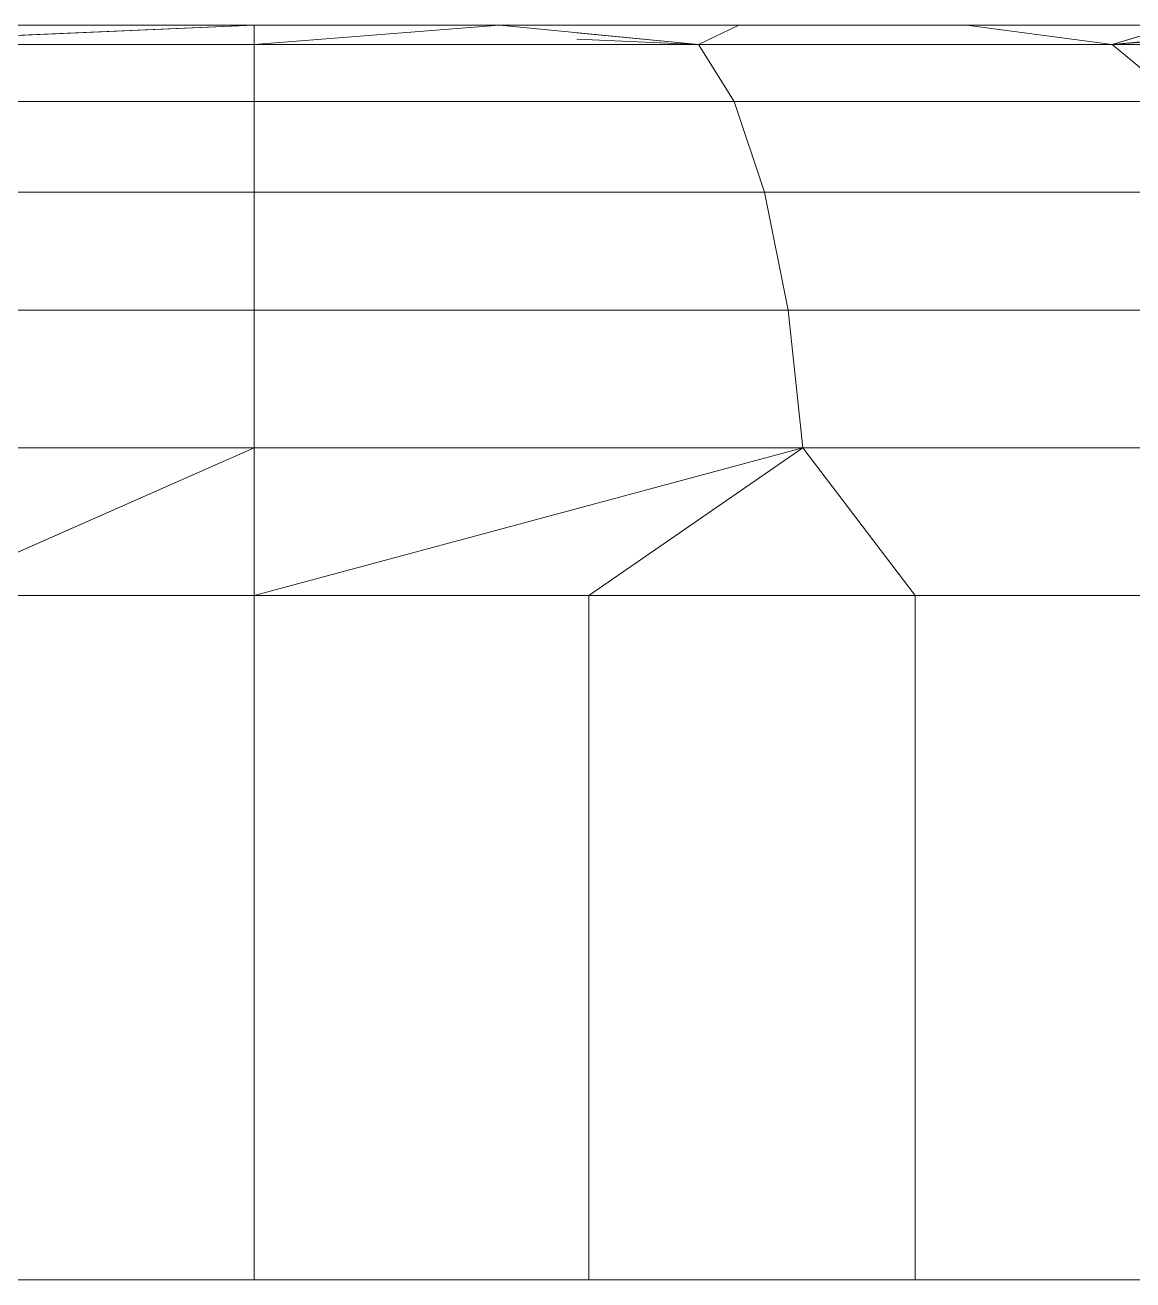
# Model space of a CAD drawing. Header units: centimetres. Extents: x -13467 to 3766, y -437 to 1921.
# Drawn here: x -8293.496 to -8291.554, y 94.029 to 96.229 of the extents above; entities that cross this region are included whole.
import ezdxf

# ---------------------------------------------------------------- set-up
doc = ezdxf.new("R2010")
doc.units = ezdxf.units.CM
doc.layers.add('M-EQPM', color=7, linetype='Continuous', lineweight=9)

# ---------------------------------------------------------------- blocks, each defined once
blk = doc.blocks.new('EQ-02-004 - EQ-02-004_dwg_Agrupar_791-V64-Sección 1-1')
at = {"layer": 'M-EQPM', "color": 136, "true_color": 0x007f7f}
for p, q in [((-8292.5286, 96.2294), (-8292.2446, 96.2294)), ((-8292.2446, 96.2294), (-8292.5286, 96.2294)), ((-8292.4905, 96.2294), (-8292.5286, 96.2294)), ((-8292.4905, 96.2294), (-8292.5286, 96.2294)), ((-8292.2446, 96.2294), (-8292.5286, 96.2294)), ((-8292.5286, 96.2294), (-8292.4905, 96.2294)), ((-8292.4672, 96.2294), (-8292.4905, 96.2294)), ((-8292.4672, 96.2294), (-8292.4905, 96.2294)), ((-8292.4594, 96.2294), (-8292.4672, 96.2294)), ((-8292.4594, 96.2294), (-8292.4672, 96.2294)), ((-8292.3157, 96.1953), (-8292.2446, 96.2294)), ((-8292.3157, 96.1953), (-8292.2446, 96.2294)), ((-8292.2446, 96.2294), (-8291.8459, 96.2294)), ((-8291.8459, 96.2294), (-8292.2446, 96.2294)), ((-8291.8459, 96.2294), (-8291.478, 96.2294)), ((-8291.478, 96.2294), (-8291.8459, 96.2294)), ((-8291.59, 96.1953), (-8291.8459, 96.2294)), ((-8291.59, 96.1953), (-8291.8459, 96.2294)), ((-8291.59, 96.1953), (-8291.478, 96.2294)), ((-8291.59, 96.1953), (-8291.1499, 96.2294)), ((-8291.59, 96.1953), (-8291.478, 96.2294)), ((-8291.59, 96.1953), (-8291.478, 96.2294)), ((-8292.3157, 96.1953), (-8292.5286, 96.2161)), ((-8292.3157, 96.1953), (-8292.5286, 96.2161)), ((-8292.5286, 96.2161), (-8292.3157, 96.1953)), ((-8292.3157, 96.1953), (-8292.5286, 96.2161)), ((-8292.3157, 96.1953), (-8292.5286, 96.2046))]:
    blk.add_line(p, q, dxfattribs=at)
at = {"layer": 'M-EQPM', "color": 136, "true_color": 0x007f7f, "flags": 128}
for points in [[(-8292.5286, 96.2294), (-8292.2446, 96.2294), (-8292.3157, 96.1953), (-8292.5286, 96.2161)], [(-8292.5286, 96.2294), (-8292.2446, 96.2294), (-8292.3157, 96.1953)], [(-8292.5286, 96.2294), (-8292.2446, 96.2294), (-8292.3157, 96.1953), (-8292.5286, 96.2161)], [(-8292.5286, 96.2294), (-8292.4905, 96.2294), (-8292.4672, 96.2294), (-8292.4594, 96.2294), (-8292.4672, 96.2294), (-8292.4905, 96.2294), (-8292.5286, 96.2294)], [(-8292.4594, 96.2294), (-8292.4672, 96.2294), (-8292.4905, 96.2294), (-8292.5286, 96.2294)], [(-8292.4594, 96.2294), (-8292.4672, 96.2294), (-8292.4905, 96.2294)], [(-8292.3157, 96.1953), (-8292.2446, 96.2294), (-8291.8459, 96.2294), (-8292.2446, 96.2294)], [(-8291.59, 96.1953), (-8291.8459, 96.2294), (-8292.2446, 96.2294), (-8291.8459, 96.2294), (-8291.478, 96.2294), (-8291.59, 96.1953)], [(-8291.1499, 96.2294), (-8291.478, 96.2294), (-8291.8459, 96.2294), (-8291.59, 96.1953)], [(-8290.9668, 96.1953), (-8291.478, 96.2294), (-8290.9668, 96.1953), (-8291.1499, 96.2294), (-8291.478, 96.2294), (-8291.8459, 96.2294), (-8291.59, 96.1953)], [(-8291.478, 96.2294), (-8291.8459, 96.2294), (-8291.59, 96.1953)], [(-8290.9668, 96.1953), (-8291.1499, 96.2294), (-8291.59, 96.1953), (-8291.1499, 96.2294), (-8291.478, 96.2294), (-8291.1499, 96.2294)]]:
    blk.add_lwpolyline(points, dxfattribs=at)
for points in [[(-8291.59, 96.1953), (-8291.478, 96.2294)], [(-8292.5286, 96.2046), (-8292.3157, 96.1953)]]:
    blk.add_lwpolyline(points, close=True, dxfattribs=at)
blk = doc.blocks.new('EQ-02-004 - EQ-02-004_dwg_Agrupar_896-V65-Sección 1-1')
at = {"layer": 'M-EQPM', "color": 136, "true_color": 0x007f7f}
for p, q in [((-8293.8731, 96.1953), (-8293.0944, 96.2294)), ((-8293.4677, 96.2294), (-8293.5434, 96.2294)), ((-8293.5246, 96.2294), (-8293.0944, 96.2294)), ((-8293.3827, 96.2294), (-8293.4677, 96.2294)), ((-8293.2906, 96.2294), (-8293.3827, 96.2294)), ((-8293.1937, 96.2294), (-8293.2906, 96.2294)), ((-8293.1937, 96.2294), (-8293.2906, 96.2294)), ((-8293.0944, 96.2294), (-8293.1937, 96.2294)), ((-8293.1937, 96.2294), (-8293.0944, 96.2294)), ((-8293.0944, 96.2294), (-8292.6642, 96.2294)), ((-8292.9951, 96.2294), (-8293.0944, 96.2294)), ((-8293.0944, 96.1953), (-8293.0944, 96.2294)), ((-8293.0944, 96.1953), (-8292.6642, 96.2294)), ((-8292.8982, 96.2294), (-8292.9951, 96.2294)), ((-8292.8061, 96.2294), (-8292.8982, 96.2294)), ((-8292.7212, 96.2294), (-8292.8061, 96.2294)), ((-8292.6454, 96.2294), (-8292.7212, 96.2294)), ((-8292.6642, 96.2294), (-8292.2446, 96.2294)), ((-8292.3157, 96.1953), (-8292.6642, 96.2294)), ((-8292.5807, 96.2294), (-8292.6454, 96.2294)), ((-8292.5286, 96.2294), (-8292.5807, 96.2294)), ((-8292.2446, 96.2294), (-8292.5286, 96.2294)), ((-8292.4905, 96.2294), (-8292.5286, 96.2294)), ((-8292.4905, 96.2294), (-8292.5286, 96.2294)), ((-8292.4672, 96.2294), (-8292.4905, 96.2294)), ((-8292.4672, 96.2294), (-8292.4905, 96.2294)), ((-8292.4594, 96.2294), (-8292.4672, 96.2294)), ((-8292.4594, 96.2294), (-8292.4672, 96.2294)), ((-8292.3157, 96.1953), (-8292.2446, 96.2294)), ((-8292.3157, 96.1953), (-8292.2446, 96.2294)), ((-8291.8459, 96.2294), (-8292.2446, 96.2294)), ((-8292.2446, 96.2294), (-8291.8459, 96.2294)), ((-8291.478, 96.2294), (-8291.8459, 96.2294)), ((-8291.8459, 96.2294), (-8291.478, 96.2294)), ((-8291.59, 96.1953), (-8291.8459, 96.2294)), ((-8291.59, 96.1953), (-8291.8459, 96.2294)), ((-8291.59, 96.1953), (-8291.478, 96.2294)), ((-8291.59, 96.1953), (-8291.478, 96.2294)), ((-8291.59, 96.1953), (-8291.2277, 96.2294)), ((-8291.59, 96.1953), (-8291.478, 96.2294)), ((-8292.3157, 96.1953), (-8292.5286, 96.2161)), ((-8292.5286, 96.2161), (-8292.3157, 96.1953)), ((-8293.8731, 96.1953), (-8293.0944, 96.1953)), ((-8293.8731, 96.1953), (-8293.0944, 96.1953)), ((-8293.0944, 96.0954), (-8293.0944, 96.1953)), ((-8293.0944, 96.1953), (-8292.3157, 96.1953)), ((-8292.3157, 96.1953), (-8292.5286, 96.2046)), ((-8292.2532, 96.0954), (-8292.3157, 96.1953)), ((-8292.3157, 96.1953), (-8291.59, 96.1953)), ((-8291.59, 96.1953), (-8292.3157, 96.1953)), ((-8292.3157, 96.1953), (-8291.59, 96.1953)), ((-8291.4694, 96.0954), (-8291.59, 96.1953)), ((-8291.59, 96.1953), (-8290.9669, 96.1953)), ((-8291.59, 96.1953), (-8291.4694, 96.0954)), ((-8291.59, 96.1953), (-8291.4694, 96.0954)), ((-8293.9356, 96.0954), (-8293.0944, 96.0954)), ((-8293.0944, 95.9365), (-8293.0944, 96.0954)), ((-8293.0944, 96.0954), (-8292.2532, 96.0954)), ((-8292.1996, 95.9365), (-8292.2532, 96.0954)), ((-8292.2532, 96.0954), (-8291.4694, 96.0954)), ((-8291.4694, 96.0954), (-8292.2532, 96.0954)), ((-8292.2532, 96.0954), (-8291.4694, 96.0954)), ((-8293.9892, 95.9365), (-8293.0944, 95.9365)), ((-8293.0944, 95.7294), (-8293.0944, 95.9365)), ((-8293.0944, 95.9365), (-8292.1996, 95.9365)), ((-8292.1585, 95.7294), (-8292.1996, 95.9365)), ((-8292.1996, 95.9365), (-8291.3659, 95.9365)), ((-8291.3659, 95.9365), (-8292.1996, 95.9365)), ((-8291.3659, 95.9365), (-8292.1996, 95.9365)), ((-8294.0303, 95.7294), (-8293.0944, 95.7294)), ((-8293.0944, 95.7294), (-8293.0944, 95.4882)), ((-8293.0944, 95.7294), (-8292.1585, 95.7294)), ((-8292.1585, 95.7294), (-8293.0944, 95.7294)), ((-8292.1585, 95.7294), (-8292.1327, 95.4882)), ((-8292.1585, 95.7294), (-8291.2864, 95.7294)), ((-8292.1585, 95.7294), (-8292.1327, 95.4882)), ((-8292.1585, 95.7294), (-8291.2864, 95.7294)), ((-8294.0562, 95.4882), (-8293.0944, 95.4882)), ((-8293.0944, 95.4882), (-8293.681, 95.2294)), ((-8293.0944, 95.4882), (-8293.0944, 95.2294)), ((-8293.0944, 95.4882), (-8292.1327, 95.4882)), ((-8293.0944, 95.2294), (-8292.1327, 95.4882)), ((-8292.1327, 95.4882), (-8292.5078, 95.2294)), ((-8292.1327, 95.4882), (-8292.5078, 95.2294)), ((-8292.1327, 95.4882), (-8291.9356, 95.2294)), ((-8292.1327, 95.4882), (-8291.2364, 95.4882)), ((-8292.1327, 95.4882), (-8291.2364, 95.4882)), ((-8291.2364, 95.4882), (-8292.1327, 95.4882)), ((-8293.681, 95.2294), (-8293.0944, 95.2294)), ((-8293.0944, 95.2294), (-8293.681, 95.2294)), ((-8293.681, 95.2294), (-8293.0944, 95.2294)), ((-8293.0944, 95.2294), (-8292.5078, 95.2294)), ((-8293.0944, 95.2294), (-8293.0944, 94.0294)), ((-8293.0944, 94.0294), (-8293.0944, 95.2294)), ((-8292.5078, 95.2294), (-8291.9356, 95.2294)), ((-8292.5078, 95.2294), (-8292.5078, 94.0294)), ((-8292.5078, 95.2294), (-8292.5078, 94.0294)), ((-8292.5078, 95.2294), (-8292.5078, 94.0294)), ((-8291.9356, 95.2294), (-8291.3919, 95.2294)), ((-8291.9356, 95.2294), (-8291.9356, 94.0294)), ((-8293.681, 94.0294), (-8293.0944, 94.0294)), ((-8293.681, 94.0294), (-8293.0944, 94.0294)), ((-8293.0944, 94.0294), (-8292.5078, 94.0294)), ((-8291.9356, 94.0294), (-8292.5078, 94.0294)), ((-8292.5078, 94.0294), (-8291.9356, 94.0294)), ((-8291.3919, 94.0294), (-8291.9356, 94.0294))]:
    blk.add_line(p, q, dxfattribs=at)
at = {"layer": 'M-EQPM', "color": 136, "true_color": 0x007f7f, "flags": 128}
for points in [[(-8293.8731, 96.1953), (-8293.9442, 96.2294), (-8293.5246, 96.2294), (-8293.0944, 96.2294), (-8292.6642, 96.2294), (-8292.2446, 96.2294), (-8292.3157, 96.1953), (-8292.6642, 96.2294), (-8293.0944, 96.2294), (-8293.0944, 96.1953)], [(-8293.0944, 96.0954), (-8293.0944, 96.1953), (-8293.0944, 96.2294), (-8293.8731, 96.1953)], [(-8293.8731, 96.1953), (-8293.0944, 96.2294), (-8293.5246, 96.2294), (-8293.8731, 96.1953)], [(-8293.5434, 96.2294), (-8293.4676, 96.2294), (-8293.3827, 96.2294), (-8293.2906, 96.2294), (-8293.1937, 96.2294), (-8293.0944, 96.2294), (-8292.9951, 96.2294), (-8292.8982, 96.2294), (-8292.8061, 96.2294), (-8292.7212, 96.2294), (-8292.6454, 96.2294), (-8292.5807, 96.2294), (-8292.5286, 96.2294), (-8292.4905, 96.2294), (-8292.4672, 96.2294), (-8292.4594, 96.2294), (-8292.4672, 96.2294), (-8292.4905, 96.2294), (-8292.5286, 96.2294)], [(-8293.5434, 96.2294), (-8293.4676, 96.2294), (-8293.3827, 96.2294), (-8293.2906, 96.2294)], [(-8292.8061, 96.2294), (-8292.8982, 96.2294), (-8292.9951, 96.2294), (-8293.0944, 96.2294)], [(-8292.8061, 96.2294), (-8292.7212, 96.2294), (-8292.6454, 96.2294)], [(-8292.4905, 96.2294), (-8292.5286, 96.2294), (-8292.5807, 96.2294), (-8292.6454, 96.2294)], [(-8291.8459, 96.2294), (-8292.2446, 96.2294), (-8292.5286, 96.2294)], [(-8292.5286, 96.2161), (-8292.3157, 96.1953), (-8292.2446, 96.2294), (-8292.5286, 96.2294)], [(-8292.5286, 96.2294), (-8292.4905, 96.2294), (-8292.4672, 96.2294), (-8292.4594, 96.2294)], [(-8292.4905, 96.2294), (-8292.4672, 96.2294), (-8292.4594, 96.2294)], [(-8292.3157, 96.1953), (-8292.2446, 96.2294), (-8291.8459, 96.2294)], [(-8290.7963, 96.0954), (-8290.9668, 96.1953), (-8291.59, 96.1953), (-8291.478, 96.2294), (-8291.8459, 96.2294), (-8292.2446, 96.2294), (-8291.8459, 96.2294), (-8291.59, 96.1953)], [(-8291.59, 96.1953), (-8291.478, 96.2294), (-8291.8459, 96.2294), (-8291.59, 96.1953)], [(-8290.9472, 96.1953), (-8290.4887, 96.1953), (-8290.6441, 96.2294), (-8290.479, 96.2294), (-8290.6441, 96.2294), (-8290.8696, 96.2294), (-8290.4887, 96.1953), (-8290.6441, 96.2294), (-8290.8696, 96.2294), (-8291.1499, 96.2294), (-8291.478, 96.2294), (-8291.8459, 96.2294), (-8291.59, 96.1953)], [(-8291.478, 96.2294), (-8291.8459, 96.2294), (-8291.59, 96.1953)], [(-8291.2277, 96.2294), (-8291.478, 96.2294), (-8291.2277, 96.2294), (-8291.59, 96.1953), (-8291.2277, 96.2294), (-8290.9668, 96.1953)], [(-8291.59, 96.1953), (-8291.478, 96.2294), (-8291.1499, 96.2294), (-8290.9668, 96.1953), (-8291.478, 96.2294), (-8290.9668, 96.1953)], [(-8293.0944, 96.0954), (-8293.0944, 96.1953), (-8293.8731, 96.1953)], [(-8292.2532, 96.0954), (-8292.3157, 96.1953), (-8293.0944, 96.1953)], [(-8293.0944, 96.1953), (-8292.3157, 96.1953), (-8292.2532, 96.0954)], [(-8290.7963, 96.0954), (-8290.9668, 96.1953), (-8291.59, 96.1953)], [(-8293.9356, 96.0954), (-8293.0944, 96.0954), (-8293.0944, 95.9365)], [(-8293.9356, 96.0954), (-8293.0944, 96.0954), (-8293.0944, 95.9365)], [(-8292.1996, 95.9365), (-8292.2532, 96.0954), (-8293.0944, 96.0954)], [(-8292.1996, 95.9365), (-8292.2532, 96.0954), (-8293.0944, 96.0954)], [(-8293.9892, 95.9365), (-8293.0944, 95.9365), (-8293.0944, 95.7294)], [(-8293.0944, 95.7294), (-8293.0944, 95.9365), (-8293.9892, 95.9365)], [(-8293.0944, 95.9365), (-8292.1996, 95.9365), (-8292.1585, 95.7294)], [(-8293.0944, 95.9365), (-8292.1996, 95.9365), (-8292.1585, 95.7294)], [(-8294.9524, 95.4882), (-8294.0562, 95.4882), (-8293.0944, 95.4882), (-8293.0944, 95.7294), (-8294.0303, 95.7294)], [(-8293.0944, 95.7294), (-8292.1585, 95.7294), (-8292.1327, 95.4882), (-8293.0944, 95.4882), (-8293.0944, 95.7294), (-8294.0303, 95.7294)], [(-8291.2364, 95.4882), (-8291.2864, 95.7294), (-8292.1585, 95.7294)], [(-8293.681, 95.2294), (-8293.0944, 95.4882), (-8294.0562, 95.4882), (-8293.681, 95.2294), (-8293.681, 94.0294)], [(-8293.0944, 95.2294), (-8293.0944, 95.4882), (-8293.681, 95.2294)], [(-8292.5078, 95.2294), (-8293.0944, 95.2294), (-8292.1327, 95.4882), (-8293.0944, 95.2294)], [(-8293.0944, 95.2294), (-8293.0944, 95.4882), (-8292.1327, 95.4882), (-8292.5078, 95.2294)], [(-8292.5078, 95.2294), (-8291.9356, 95.2294), (-8292.1326, 95.4882)], [(-8292.1326, 95.4882), (-8291.9356, 95.2294), (-8291.3919, 95.2294)], [(-8293.681, 94.0294), (-8293.0944, 94.0294), (-8293.0944, 95.2294), (-8292.5078, 95.2294)], [(-8291.9356, 94.0294), (-8291.9356, 95.2294), (-8292.5078, 95.2294)], [(-8292.5078, 94.0294), (-8291.9356, 94.0294), (-8291.3919, 94.0294), (-8291.3919, 95.2294), (-8291.9356, 95.2294), (-8291.9356, 94.0294), (-8291.3919, 94.0294), (-8290.8902, 94.0294)]]:
    blk.add_lwpolyline(points, dxfattribs=at)
for points in [[(-8293.0944, 96.1953), (-8292.6642, 96.2294)], [(-8292.3157, 96.1953), (-8292.2446, 96.2294), (-8292.6642, 96.2294)], [(-8292.5286, 96.2046), (-8292.3157, 96.1953)], [(-8293.0944, 94.0294), (-8292.5078, 94.0294)]]:
    blk.add_lwpolyline(points, close=True, dxfattribs=at)
blk = doc.blocks.new('EQ-02-004 - EQ-02-004_dwg_Agrupar_788-V66-Sección 1-1')
at = {"layer": 'M-EQPM', "color": 136, "true_color": 0x007f7f}
for p, q in [((-8292.5286, 96.2294), (-8292.2446, 96.2294)), ((-8292.2446, 96.2294), (-8292.5286, 96.2294)), ((-8292.4905, 96.2294), (-8292.5286, 96.2294)), ((-8292.4905, 96.2294), (-8292.5286, 96.2294)), ((-8292.2446, 96.2294), (-8292.5286, 96.2294)), ((-8292.5286, 96.2294), (-8292.4905, 96.2294)), ((-8292.4672, 96.2294), (-8292.4905, 96.2294)), ((-8292.4672, 96.2294), (-8292.4905, 96.2294)), ((-8292.4594, 96.2294), (-8292.4672, 96.2294)), ((-8292.4594, 96.2294), (-8292.4672, 96.2294)), ((-8292.3157, 96.1953), (-8292.2446, 96.2294)), ((-8292.3157, 96.1953), (-8292.2446, 96.2294)), ((-8292.2446, 96.2294), (-8291.8459, 96.2294)), ((-8291.8459, 96.2294), (-8292.2446, 96.2294)), ((-8291.8459, 96.2294), (-8291.478, 96.2294)), ((-8291.478, 96.2294), (-8291.8459, 96.2294)), ((-8291.59, 96.1953), (-8291.8459, 96.2294)), ((-8291.59, 96.1953), (-8291.8459, 96.2294)), ((-8291.59, 96.1953), (-8291.478, 96.2294)), ((-8291.59, 96.1953), (-8291.1499, 96.2294)), ((-8291.59, 96.1953), (-8291.478, 96.2294)), ((-8291.59, 96.1953), (-8291.478, 96.2294)), ((-8292.3157, 96.1953), (-8292.5286, 96.2161)), ((-8292.3157, 96.1953), (-8292.5286, 96.2161)), ((-8292.5286, 96.2161), (-8292.3157, 96.1953)), ((-8292.3157, 96.1953), (-8292.5286, 96.2161)), ((-8292.3157, 96.1953), (-8292.5286, 96.2046))]:
    blk.add_line(p, q, dxfattribs=at)
at = {"layer": 'M-EQPM', "color": 136, "true_color": 0x007f7f, "flags": 128}
for points in [[(-8292.5286, 96.2294), (-8292.2446, 96.2294), (-8292.3157, 96.1953), (-8292.5286, 96.2161)], [(-8292.5286, 96.2294), (-8292.2446, 96.2294), (-8292.3157, 96.1953)], [(-8292.5286, 96.2294), (-8292.2446, 96.2294), (-8292.3157, 96.1953), (-8292.5286, 96.2161)], [(-8292.5286, 96.2294), (-8292.4905, 96.2294), (-8292.4672, 96.2294), (-8292.4594, 96.2294), (-8292.4672, 96.2294), (-8292.4905, 96.2294), (-8292.5286, 96.2294)], [(-8292.4594, 96.2294), (-8292.4672, 96.2294), (-8292.4905, 96.2294), (-8292.5286, 96.2294)], [(-8292.4594, 96.2294), (-8292.4672, 96.2294), (-8292.4905, 96.2294)], [(-8292.3157, 96.1953), (-8292.2446, 96.2294), (-8291.8459, 96.2294), (-8292.2446, 96.2294)], [(-8291.59, 96.1953), (-8291.8459, 96.2294), (-8292.2446, 96.2294), (-8291.8459, 96.2294), (-8291.478, 96.2294), (-8291.59, 96.1953)], [(-8291.1499, 96.2294), (-8291.478, 96.2294), (-8291.8459, 96.2294), (-8291.59, 96.1953)], [(-8290.9668, 96.1953), (-8291.478, 96.2294), (-8290.9668, 96.1953), (-8291.1499, 96.2294), (-8291.478, 96.2294), (-8291.8459, 96.2294), (-8291.59, 96.1953)], [(-8291.478, 96.2294), (-8291.8459, 96.2294), (-8291.59, 96.1953)], [(-8290.9668, 96.1953), (-8291.1499, 96.2294), (-8291.59, 96.1953), (-8291.1499, 96.2294), (-8291.478, 96.2294), (-8291.1499, 96.2294)]]:
    blk.add_lwpolyline(points, dxfattribs=at)
for points in [[(-8291.59, 96.1953), (-8291.478, 96.2294)], [(-8292.5286, 96.2046), (-8292.3157, 96.1953)]]:
    blk.add_lwpolyline(points, close=True, dxfattribs=at)
blk = doc.blocks.new('EQ-02-004 - EQ-02-004_dwg_Agrupar_893-V69-Sección 1-1')
at = {"layer": 'M-EQPM', "color": 136, "true_color": 0x007f7f}
for p, q in [((-8292.2446, 96.2294), (-8292.5286, 96.2294)), ((-8292.5286, 96.2294), (-8292.2446, 96.2294)), ((-8292.4905, 96.2294), (-8292.5286, 96.2294)), ((-8292.4905, 96.2294), (-8292.5286, 96.2294)), ((-8292.4905, 96.2294), (-8292.5286, 96.2294)), ((-8292.4672, 96.2294), (-8292.4905, 96.2294)), ((-8292.4672, 96.2294), (-8292.4905, 96.2294)), ((-8292.4594, 96.2294), (-8292.4672, 96.2294)), ((-8292.4594, 96.2294), (-8292.4672, 96.2294)), ((-8292.3157, 96.1953), (-8292.2446, 96.2294)), ((-8292.3157, 96.1953), (-8292.2446, 96.2294)), ((-8291.8459, 96.2294), (-8292.2446, 96.2294)), ((-8292.2446, 96.2294), (-8291.8459, 96.2294)), ((-8291.478, 96.2294), (-8291.8459, 96.2294)), ((-8291.8459, 96.2294), (-8291.478, 96.2294)), ((-8291.59, 96.1953), (-8291.8459, 96.2294)), ((-8291.59, 96.1953), (-8291.8459, 96.2294)), ((-8291.59, 96.1953), (-8291.478, 96.2294)), ((-8291.59, 96.1953), (-8291.478, 96.2294)), ((-8291.59, 96.1953), (-8291.2277, 96.2294)), ((-8291.59, 96.1953), (-8291.478, 96.2294)), ((-8292.3157, 96.1953), (-8292.5286, 96.2161)), ((-8292.3157, 96.1953), (-8292.5286, 96.2161)), ((-8292.5286, 96.2161), (-8292.3157, 96.1953)), ((-8292.5286, 96.2161), (-8292.3157, 96.1953)), ((-8292.3157, 96.1953), (-8292.5286, 96.2046))]:
    blk.add_line(p, q, dxfattribs=at)
at = {"layer": 'M-EQPM', "color": 136, "true_color": 0x007f7f, "flags": 128}
for points in [[(-8291.8459, 96.2294), (-8292.2446, 96.2294), (-8292.5286, 96.2294)], [(-8292.3157, 96.1953), (-8292.2446, 96.2294), (-8292.5286, 96.2294)], [(-8292.5286, 96.2161), (-8292.3157, 96.1953), (-8292.2446, 96.2294), (-8292.5286, 96.2294)], [(-8292.5286, 96.2294), (-8292.2446, 96.2294), (-8292.3157, 96.1953), (-8292.5286, 96.2161)], [(-8292.5286, 96.2294), (-8292.4905, 96.2294), (-8292.4672, 96.2294), (-8292.4594, 96.2294), (-8292.4672, 96.2294), (-8292.4905, 96.2294), (-8292.5286, 96.2294)], [(-8292.5286, 96.2294), (-8292.4905, 96.2294), (-8292.4672, 96.2294), (-8292.4594, 96.2294)], [(-8292.4905, 96.2294), (-8292.4672, 96.2294), (-8292.4594, 96.2294)], [(-8292.3157, 96.1953), (-8292.2446, 96.2294), (-8291.8459, 96.2294)], [(-8291.59, 96.1953), (-8291.478, 96.2294), (-8291.8459, 96.2294), (-8292.2446, 96.2294), (-8291.8459, 96.2294), (-8291.59, 96.1953)], [(-8291.59, 96.1953), (-8291.478, 96.2294), (-8291.8459, 96.2294), (-8291.59, 96.1953)], [(-8290.9472, 96.1953), (-8290.4887, 96.1953), (-8290.6441, 96.2294), (-8290.479, 96.2294), (-8290.6441, 96.2294), (-8290.8696, 96.2294), (-8290.4887, 96.1953), (-8290.6441, 96.2294), (-8290.8696, 96.2294), (-8291.1499, 96.2294), (-8291.478, 96.2294), (-8291.8459, 96.2294), (-8291.59, 96.1953)], [(-8291.478, 96.2294), (-8291.8459, 96.2294), (-8291.59, 96.1953)], [(-8291.2277, 96.2294), (-8291.478, 96.2294), (-8291.2277, 96.2294), (-8291.59, 96.1953), (-8291.2277, 96.2294), (-8290.9668, 96.1953)], [(-8291.59, 96.1953), (-8291.478, 96.2294), (-8291.1499, 96.2294), (-8290.9668, 96.1953), (-8291.478, 96.2294), (-8290.9668, 96.1953)]]:
    blk.add_lwpolyline(points, dxfattribs=at)
blk.add_lwpolyline([(-8292.5286, 96.2046), (-8292.3157, 96.1953)], close=True, dxfattribs=at)
blk = doc.blocks.new('EQ-02-004 - EQ-02-004_dwg-1526208-Sección 1-1')
for name in ['EQ-02-004 - EQ-02-004_dwg_Agrupar_791-V64-Sección 1-1', 'EQ-02-004 - EQ-02-004_dwg_Agrupar_896-V65-Sección 1-1', 'EQ-02-004 - EQ-02-004_dwg_Agrupar_788-V66-Sección 1-1', 'EQ-02-004 - EQ-02-004_dwg_Agrupar_893-V69-Sección 1-1']:
    blk.add_blockref(name, (0, 0))
blk = doc.blocks.new('EQ-02-004 - EQ-02-004-1526283-Sección 1-1')
blk.add_blockref('EQ-02-004 - EQ-02-004_dwg-1526208-Sección 1-1', (0, 0))
blk = doc.blocks.new('PQ_RVR_MEP-01_ZZ_ZZ_MO_T_A_rvt-1-Sección 1-1')
at = {"layer": 'M-EQPM', "lineweight": 9}
blk.add_blockref('EQ-02-004 - EQ-02-004-1526283-Sección 1-1', (0, 0), dxfattribs=at)

msp = doc.modelspace()

# ---------------------------------------------------------------- block references
at = {"lineweight": 5}
msp.add_blockref('PQ_RVR_MEP-01_ZZ_ZZ_MO_T_A_rvt-1-Sección 1-1', (0, 0), dxfattribs=at)

doc.saveas('drawing.dxf')
